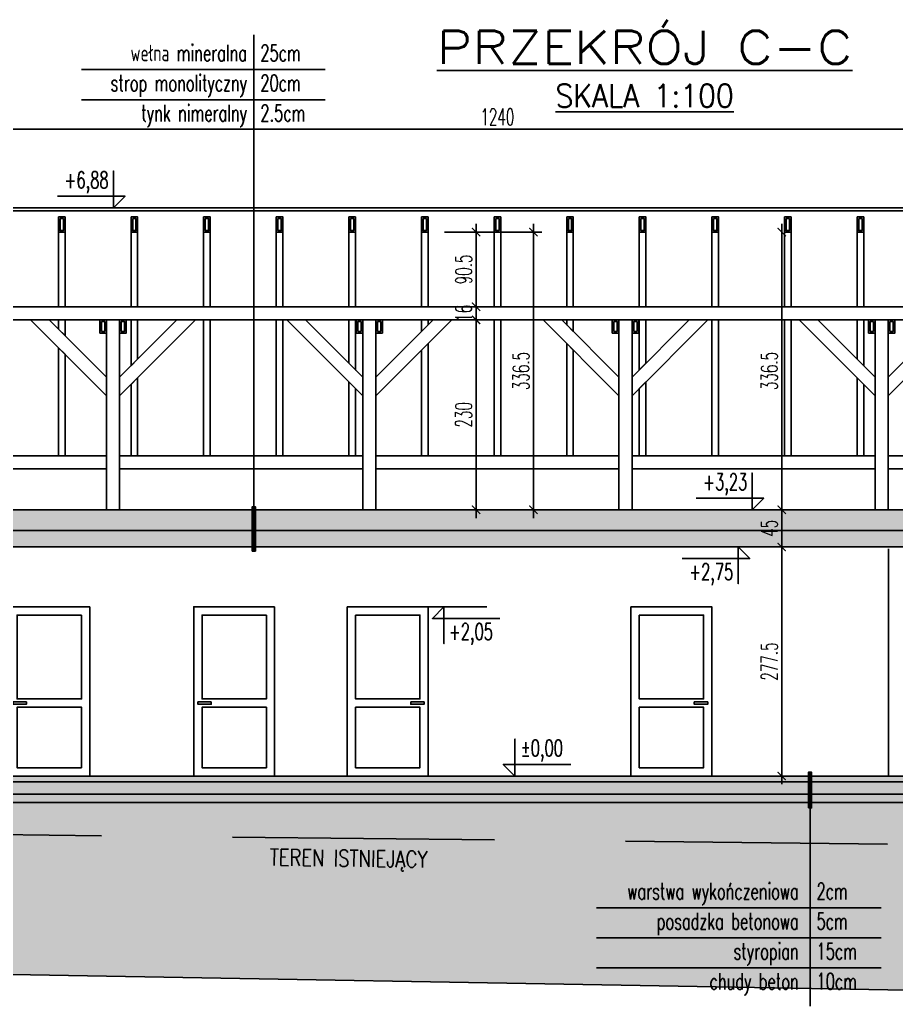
# Model space of a CAD drawing. Header units: millimetres. Extents: x -24587 to 37983, y -70862 to 338.
# Drawn here: x 9963 to 11025, y -62682 to -61484 of the extents above; entities that cross this region are included whole.
import ezdxf
from ezdxf.enums import TextEntityAlignment as Align

# ---------------------------------------------------------------- set-up
doc = ezdxf.new("R2010")
doc.units = ezdxf.units.MM
doc.header["$LTSCALE"] = 50
doc.linetypes.add('DASHED2', pattern=[9.525, 6.35, -3.175])
doc.layers.get('Defpoints').update_dxf_attribs({"color": 251})
doc.layers.add('__NIEDRUK__', color=54, linetype='Continuous', plot=False)
for name, color, linetype in [('A-DRZWI_OKNA', 13, 'Continuous'), ('A-WIEZBA', 163, 'Continuous'), ('K-HATCH', 8, 'Continuous'), ('K-HATCH243', 243, 'Continuous'), ('K-LINIA', 254, 'Continuous'), ('K-SCIANY', 2, 'Continuous'), ('K-SRUBY', 3, 'Continuous'), ('K-TEXT 2.4mm', 71, 'Continuous'), ('K-TEXT 2.8mm', 101, 'Continuous'), ('K-TEXT 2mm', 254, 'Continuous'), ('K-TEXT 4mm', 4, 'Continuous'), ('K-WYMIARY', 1, 'Continuous')]:
    doc.layers.add(name, color=color, linetype=linetype)
doc.styles.add('text 2.8mm', font='romans.shx', dxfattribs={"width": 0.65})
doc.styles.add('text 2mm', font='romans.shx', dxfattribs={"width": 0.65})
doc.styles.add('text 4mm', font='romans.shx', dxfattribs={"width": 0.8})
doc.styles.add('WYM1', font='romanszb.shx', dxfattribs={"width": 0.6})
doc.dimstyles.new('CM100', dxfattribs={"dimscale": 5, "dimtxt": 2, "dimasz": 1, "dimexe": 1, "dimexo": 2, "dimgap": 0.5, "dimtad": 1, "dimrnd": 0.5, "dimdsep": 46, "dimtxsty": 'WYM1', "dimblk": 'OBLIQUE', "dimcen": 0, "dimdle": 1, "dimclrd": 253, "dimclre": 251, "dimclrt": 30, "dimadec": 0, "dimazin": 0, "dimtfac": 1, "dimtix": 1, "dimtmove": 0, "dimatfit": 0, "dimfxl": 1, "dimtfillclr": 256, "dimtolj": 1, "dimarcsym": 0})

# ---------------------------------------------------------------- blocks, each defined once
blk = doc.blocks.new('A$C14371D8F')
for points in [[(-51, 121.7), (47, 121.7), (47, -83.3), (-51, -83.3)], [(-41, 111.7), (37, 111.7), (37, 10), (-41, 10)], [(-41, -73.3), (37, -73.3), (37, 0), (-41, 0)], [(25.8, 6.4), (42, 6.4), (42, 3.6), (25.8, 3.6)]]:
    blk.add_lwpolyline(points, close=True)
blk = doc.blocks.new('_ArchTick')
at = {"color": 0, "linetype": 'ByBlock', "const_width": 0.15}
blk.add_lwpolyline([(-0.5, -0.5), (0.5, 0.5)], dxfattribs=at)
blk = doc.blocks.new('*D201')
at = {"layer": 'Defpoints', "color": 0, "transparency": 16777216}
for p in [(10922.6, -62122.1), (10886.3, -62399.6), (10922.6, -62399.6)]:
    blk.add_point(p, dxfattribs=at)
at = {"layer": 'K-WYMIARY', "color": 253, "lineweight": -2, "transparency": 16777216}
blk.add_line((10886.3, -62112.1), (10886.3, -62409.6), dxfattribs=at)
at = {"layer": 'K-WYMIARY', "color": 251, "lineweight": -2, "transparency": 16777216}
for p, q in [((10902.6, -62122.1), (10876.3, -62122.1)), ((10902.6, -62399.6), (10876.3, -62399.6))]:
    blk.add_line(p, q, dxfattribs=at)
at = {"layer": 'K-WYMIARY', "color": 253, "lineweight": -2, "transparency": 16777216, "xscale": 10, "yscale": 10, "zscale": 10}
for p, rotation in [((10886.3, -62122.1), 89.99999999999993), ((10886.3, -62399.6), 269.9999999999999)]:
    blk.add_blockref('_ArchTick', p, dxfattribs=dict(at, rotation=rotation))
at = {"layer": 'K-WYMIARY', "color": 30, "transparency": 16777216, "insert": (10871.3, -62260.9), "char_height": 20, "attachment_point": 5, "rotation": 90, "style": 'WYM1'}
blk.add_mtext('\\A1;277.5', dxfattribs=at)
blk = doc.blocks.new('*D202')
at = {"layer": 'Defpoints', "color": 0, "transparency": 16777216}
for p in [(10886, -62077.1), (10886.3, -62077.1), (10922.6, -62122.1)]:
    blk.add_point(p, dxfattribs=at)
at = {"layer": 'K-WYMIARY', "color": 253, "lineweight": -2, "transparency": 16777216}
blk.add_line((10886.3, -62132.1), (10886.3, -62067.1), dxfattribs=at)
at = {"layer": 'K-WYMIARY', "color": 251, "lineweight": -2, "transparency": 16777216}
for p, q in [((10906, -62077.1), (10896.3, -62077.1)), ((10902.6, -62122.1), (10876.3, -62122.1))]:
    blk.add_line(p, q, dxfattribs=at)
at = {"layer": 'K-WYMIARY', "color": 253, "lineweight": -2, "transparency": 16777216, "xscale": 10, "yscale": 10, "zscale": 10}
for p, rotation in [((10886.3, -62077.1), 89.9999999999999), ((10886.3, -62122.1), 269.9999999999999)]:
    blk.add_blockref('_ArchTick', p, dxfattribs=dict(at, rotation=rotation))
at = {"layer": 'K-WYMIARY', "color": 30, "transparency": 16777216, "insert": (10871.3, -62099.6), "char_height": 20, "attachment_point": 5, "rotation": 90, "style": 'WYM1'}
blk.add_mtext('\\A1;45', dxfattribs=at)
blk = doc.blocks.new('*D203')
at = {"layer": 'Defpoints', "color": 0, "transparency": 16777216}
for p in [(10876.1, -61740.8), (10886.3, -61740.8), (10886, -62077.1)]:
    blk.add_point(p, dxfattribs=at)
at = {"layer": 'K-WYMIARY', "color": 253, "lineweight": -2, "transparency": 16777216}
blk.add_line((10886.3, -62087.1), (10886.3, -61730.8), dxfattribs=at)
at = {"layer": 'K-WYMIARY', "color": 251, "lineweight": -2, "transparency": 16777216}
for p, q in [((10896.1, -61740.8), (10896.3, -61740.8)), ((10906, -62077.1), (10896.3, -62077.1))]:
    blk.add_line(p, q, dxfattribs=at)
at = {"layer": 'K-WYMIARY', "color": 253, "lineweight": -2, "transparency": 16777216, "xscale": 10, "yscale": 10, "zscale": 10}
for p, rotation in [((10886.3, -61740.8), 89.9999999999999), ((10886.3, -62077.1), 269.9999999999999)]:
    blk.add_blockref('_ArchTick', p, dxfattribs=dict(at, rotation=rotation))
at = {"layer": 'K-WYMIARY', "color": 30, "transparency": 16777216, "insert": (10871.3, -61909), "char_height": 20, "attachment_point": 5, "rotation": 90, "style": 'WYM1'}
blk.add_mtext('\\A1;336.5', dxfattribs=at)
blk = doc.blocks.new('*D204')
at = {"layer": 'Defpoints', "color": 0, "transparency": 16777216}
for p in [(10457.7, -61740.8), (10475.2, -61831.1), (10515.9, -61831.1)]:
    blk.add_point(p, dxfattribs=at)
at = {"layer": 'K-WYMIARY', "color": 253, "lineweight": -2, "transparency": 16777216}
blk.add_line((10515.9, -61730.8), (10515.9, -61841.1), dxfattribs=at)
at = {"layer": 'K-WYMIARY', "color": 251, "lineweight": -2, "transparency": 16777216}
for p, q in [((10477.7, -61740.8), (10525.9, -61740.8)), ((10495.2, -61831.1), (10525.9, -61831.1))]:
    blk.add_line(p, q, dxfattribs=at)
at = {"layer": 'K-WYMIARY', "color": 253, "lineweight": -2, "transparency": 16777216, "xscale": 10, "yscale": 10, "zscale": 10}
for p, rotation in [((10515.9, -61740.8), 89.99999999999993), ((10515.9, -61831.1), 269.9999999999999)]:
    blk.add_blockref('_ArchTick', p, dxfattribs=dict(at, rotation=rotation))
at = {"layer": 'K-WYMIARY', "color": 30, "transparency": 16777216, "insert": (10500.9, -61786), "char_height": 20, "attachment_point": 5, "rotation": 90, "style": 'WYM1'}
blk.add_mtext('\\A1;90.5', dxfattribs=at)
blk = doc.blocks.new('*D205')
at = {"layer": 'Defpoints', "color": 0, "transparency": 16777216}
for p in [(10474.2, -61831.1), (10515.9, -61847.1), (10515.9, -61847.1)]:
    blk.add_point(p, dxfattribs=at)
at = {"layer": 'K-WYMIARY', "color": 253, "lineweight": -2, "transparency": 16777216}
for p, q in [((10515.9, -61831.1), (10515.9, -61821.1)), ((10515.9, -61831.1), (10515.9, -61847.1)), ((10515.9, -61847.1), (10515.9, -61857.1))]:
    blk.add_line(p, q, dxfattribs=at)
at = {"layer": 'K-WYMIARY', "color": 251, "lineweight": -2, "transparency": 16777216}
for p, q in [((10494.2, -61831.1), (10525.9, -61831.1)), ((10535.9, -61847.1), (10525.9, -61847.1))]:
    blk.add_line(p, q, dxfattribs=at)
at = {"layer": 'K-WYMIARY', "color": 253, "lineweight": -2, "transparency": 16777216, "xscale": 10, "yscale": 10, "zscale": 10}
for p, rotation in [((10515.9, -61831.1), 269.9999999999999), ((10515.9, -61847.1), 89.9999999999999)]:
    blk.add_blockref('_ArchTick', p, dxfattribs=dict(at, rotation=rotation))
at = {"layer": 'K-WYMIARY', "color": 30, "transparency": 16777216, "insert": (10500.9, -61839.1), "char_height": 20, "attachment_point": 5, "rotation": 90, "style": 'WYM1'}
blk.add_mtext('\\A1;16', dxfattribs=at)
blk = doc.blocks.new('*D206')
at = {"layer": 'Defpoints', "color": 0, "transparency": 16777216}
for p in [(10515.9, -61847.1), (10515.9, -62077.1), (10517, -62077.1)]:
    blk.add_point(p, dxfattribs=at)
at = {"layer": 'K-WYMIARY', "color": 253, "lineweight": -2, "transparency": 16777216}
blk.add_line((10515.9, -61837.1), (10515.9, -62087.1), dxfattribs=at)
at = {"layer": 'K-WYMIARY', "color": 251, "lineweight": -2, "transparency": 16777216}
for p, q in [((10535.9, -61847.1), (10525.9, -61847.1)), ((10497, -62077.1), (10505.9, -62077.1))]:
    blk.add_line(p, q, dxfattribs=at)
at = {"layer": 'K-WYMIARY', "color": 253, "lineweight": -2, "transparency": 16777216, "xscale": 10, "yscale": 10, "zscale": 10}
for p, rotation in [((10515.9, -61847.1), 89.99999999999993), ((10515.9, -62077.1), 269.9999999999999)]:
    blk.add_blockref('_ArchTick', p, dxfattribs=dict(at, rotation=rotation))
at = {"layer": 'K-WYMIARY', "color": 30, "transparency": 16777216, "insert": (10500.9, -61962.1), "char_height": 20, "attachment_point": 5, "rotation": 90, "style": 'WYM1'}
blk.add_mtext('\\A1;230', dxfattribs=at)
blk = doc.blocks.new('*D239')
at = {"layer": 'Defpoints', "color": 0, "transparency": 16777216}
for p in [(11161.7, -61616.2), (9921.7, -61711.4), (11161.7, -61711.4)]:
    blk.add_point(p, dxfattribs=at)
at = {"layer": 'K-WYMIARY', "color": 251, "lineweight": -2, "transparency": 16777216}
for p, q in [((9921.7, -61691.4), (9921.7, -61606.2)), ((11161.7, -61691.4), (11161.7, -61606.2))]:
    blk.add_line(p, q, dxfattribs=at)
at = {"layer": 'K-WYMIARY', "color": 253, "lineweight": -2, "transparency": 16777216}
blk.add_line((9911.7, -61616.2), (11171.7, -61616.2), dxfattribs=at)
at = {"layer": 'K-WYMIARY', "color": 253, "lineweight": -2, "transparency": 16777216, "xscale": 10, "yscale": 10, "zscale": 10}
for p, rotation in [((9921.7, -61616.2), 179.9999999999999), ((11161.7, -61616.2), 359.9999999999999)]:
    blk.add_blockref('_ArchTick', p, dxfattribs=dict(at, rotation=rotation))
at = {"layer": 'K-WYMIARY', "color": 30, "transparency": 16777216, "insert": (10541.7, -61601.2), "char_height": 20, "attachment_point": 5, "style": 'WYM1'}
blk.add_mtext('\\A1;1240', dxfattribs=at)
blk = doc.blocks.new('*D247')
at = {"layer": 'Defpoints', "color": 0, "transparency": 16777216}
for p in [(10457.7, -61740.8), (10585.4, -61740.8), (10517, -62077.1)]:
    blk.add_point(p, dxfattribs=at)
at = {"layer": 'K-WYMIARY', "color": 253, "lineweight": -2, "transparency": 16777216}
blk.add_line((10585.4, -62087.1), (10585.4, -61730.8), dxfattribs=at)
at = {"layer": 'K-WYMIARY', "color": 251, "lineweight": -2, "transparency": 16777216}
for p, q in [((10477.7, -61740.8), (10595.4, -61740.8)), ((10537, -62077.1), (10595.4, -62077.1))]:
    blk.add_line(p, q, dxfattribs=at)
at = {"layer": 'K-WYMIARY', "color": 253, "lineweight": -2, "transparency": 16777216, "xscale": 10, "yscale": 10, "zscale": 10}
for p, rotation in [((10585.4, -61740.8), 89.9999999999999), ((10585.4, -62077.1), 269.9999999999999)]:
    blk.add_blockref('_ArchTick', p, dxfattribs=dict(at, rotation=rotation))
at = {"layer": 'K-WYMIARY', "color": 30, "transparency": 16777216, "insert": (10570.4, -61909), "char_height": 20, "attachment_point": 5, "rotation": 90, "style": 'WYM1'}
blk.add_mtext('\\A1;336.5', dxfattribs=at)

msp = doc.modelspace()

# ---------------------------------------------------------------- hatches: boundary and pattern name
at = {"layer": 'K-HATCH'}
h = msp.add_hatch(dxfattribs=at)
h.set_pattern_fill('HONEY', color=256, scale=2.1)
h.paths.add_polyline_path([(9460.7, -62077.102), (11572.7, -62077.102), (11572.7, -62100.102), (10378.7, -62102.102), (9460.7, -62102.102)])
h = msp.add_hatch(dxfattribs=at)
h.set_pattern_fill('ANSI33', color=256, scale=2, angle=360, style=0)
h.set_pattern_definition([(45, (-4, -7e-12), (-8.980256, 8.980256), []), (45, (4.98, -7e-12), (-8.980256, 8.980256), [6.35, -3.175])])
h.paths.add_polyline_path([(11622.7, -62122.102), (11622.7, -62166.602), (11646.7, -62166.602), (11646.7, -62102.102), (9436.7, -62102.102), (9436.7, -62126.102), (9460.7, -62126.102), (9460.7, -62122.102), (9907.7, -62122.102), (9907.7, -62126.102), (9931.7, -62126.102), (9931.7, -62122.102)])
h = msp.add_hatch(dxfattribs=at)
h.set_pattern_fill('DASH', color=256, scale=1.5, angle=-45)
h.paths.add_polyline_path([(11568.7, -62399.602), (9934.7, -62399.602), (9934.7, -62406.602), (11568.7, -62406.602)])
h = msp.add_hatch(dxfattribs=at)
h.set_pattern_fill('HONEY', color=256, scale=2)
h.set_pattern_definition([(90, (0, 0), (-5.4992613, 9.525), [6.35, -12.7]), (210, (0, 0), (-5.49926133, -9.525), [6.35, -12.7]), (150, (0, 0), (-10.9985226, 2e-08), [-12.7, 6.35])])
h.paths.add_polyline_path([(11622.7, -62421.602), (11622.7, -62406.602), (9931.7, -62406.602), (9931.7, -62421.602)])
h = msp.add_hatch(dxfattribs=at)
h.set_pattern_fill('DASH', color=256, scale=1.5, angle=-45)
h.paths.add_polyline_path([(9931.7, -62421.602), (9931.7, -62431.602), (11622.7, -62431.602), (11622.7, -62421.602)])
at = {"layer": 'K-HATCH243'}
h = msp.add_hatch(dxfattribs=at)
h.set_pattern_fill('AR-CONC', color=256, scale=0.12, angle=90)
h.paths.add_polyline_path([(11453.556, -62666.358), (11841.517, -62682.071), (11908.506, -62589.686), (11966.843, -62492.177), (11834.786, -62490.747), (11766.7, -62450.602), (11766.7, -62484.602), (11756.7, -62484.602), (11756.7, -62458.602), (11661.7, -62458.602), (11661.7, -62548.602), (11664.7, -62548.602), (11664.7, -62588.602), (11604.7, -62588.602), (11604.7, -62548.602), (11622.7, -62548.602), (11622.7, -62431.602), (9931.7, -62431.602), (9931.7, -62548.602), (9949.7, -62548.602), (9949.7, -62588.602), (9889.7, -62588.602), (9889.7, -62548.602), (9907.7, -62548.602), (9907.7, -62467.602), (9460.7, -62467.602), (9460.7, -62548.602), (9478.7, -62548.602), (9478.7, -62588.602), (9418.7, -62588.602), (9418.7, -62548.602), (9421.7, -62548.602), (9421.7, -62459.602), (9326.7, -62459.602), (9326.7, -62485.602), (9316.7, -62485.602), (9316.7, -62452.812), (9159.601, -62462.318), (9191.252, -62562.259), (9328.794, -62629.039)])

# ---------------------------------------------------------------- linework, layer by layer
at = {"layer": '__NIEDRUK__'}
msp.add_line((15853.596, -62399.602), (7826.247, -62399.602), dxfattribs=at)
for points in [[(9326.7, -62459.602), (9421.7, -62459.602), (9421.7, -62548.602), (9418.7, -62548.602), (9418.7, -62588.602), (9478.7, -62588.602), (9478.7, -62548.602), (9460.7, -62548.602), (9460.7, -62467.602), (9907.7, -62467.602), (9907.7, -62548.602), (9889.7, -62548.602), (9889.7, -62588.602), (9949.7, -62588.602), (9949.7, -62548.602), (9931.7, -62548.602), (9931.7, -62431.602), (11622.7, -62431.602)], [(11453.556, -62666.358), (9328.794, -62629.039)]]:
    msp.add_lwpolyline(points, dxfattribs=at)
at = {"layer": 'A-WIEZBA', "elevation": 0}
for points in [[(10009.7, -61722.349), (10017.7, -61722.349), (10017.7, -61740.824), (10009.7, -61740.824)], [(10097.7, -61722.349), (10105.7, -61722.349), (10105.7, -61740.824), (10097.7, -61740.824)], [(10185.7, -61722.349), (10193.7, -61722.349), (10193.7, -61740.824), (10185.7, -61740.824)], [(10273.7, -61722.349), (10281.7, -61722.349), (10281.7, -61740.824), (10273.7, -61740.824)], [(10361.7, -61722.349), (10369.7, -61722.349), (10369.7, -61740.824), (10361.7, -61740.824)], [(10449.7, -61722.349), (10457.7, -61722.349), (10457.7, -61740.824), (10449.7, -61740.824)], [(10537.7, -61722.349), (10545.7, -61722.349), (10545.7, -61740.824), (10537.7, -61740.824)], [(10625.7, -61722.349), (10633.7, -61722.349), (10633.7, -61740.824), (10625.7, -61740.824)], [(10713.7, -61722.349), (10721.7, -61722.349), (10721.7, -61740.824), (10713.7, -61740.824)], [(10801.7, -61722.349), (10809.7, -61722.349), (10809.7, -61740.824), (10801.7, -61740.824)], [(10889.7, -61722.349), (10897.7, -61722.349), (10897.7, -61740.824), (10889.7, -61740.824)], [(10977.7, -61722.349), (10985.7, -61722.349), (10985.7, -61740.824), (10977.7, -61740.824)], [(10011.7, -61724.349), (10015.7, -61724.349), (10015.7, -61738.824), (10011.7, -61738.824)], [(10099.7, -61724.349), (10103.7, -61724.349), (10103.7, -61738.824), (10099.7, -61738.824)], [(10187.7, -61724.349), (10191.7, -61724.349), (10191.7, -61738.824), (10187.7, -61738.824)], [(10275.7, -61724.349), (10279.7, -61724.349), (10279.7, -61738.824), (10275.7, -61738.824)], [(10363.7, -61724.349), (10367.7, -61724.349), (10367.7, -61738.824), (10363.7, -61738.824)], [(10451.7, -61724.349), (10455.7, -61724.349), (10455.7, -61738.824), (10451.7, -61738.824)], [(10539.7, -61724.349), (10543.7, -61724.349), (10543.7, -61738.824), (10539.7, -61738.824)], [(10627.7, -61724.349), (10631.7, -61724.349), (10631.7, -61738.824), (10627.7, -61738.824)], [(10715.7, -61724.349), (10719.7, -61724.349), (10719.7, -61738.824), (10715.7, -61738.824)], [(10803.7, -61724.349), (10807.7, -61724.349), (10807.7, -61738.824), (10803.7, -61738.824)], [(10891.7, -61724.349), (10895.7, -61724.349), (10895.7, -61738.824), (10891.7, -61738.824)], [(10979.7, -61724.349), (10983.7, -61724.349), (10983.7, -61738.824), (10979.7, -61738.824)], [(10009.7, -61831.083), (10017.7, -61831.083), (10017.7, -61740.824), (10009.7, -61740.824)], [(10097.7, -61831.083), (10105.7, -61831.083), (10105.7, -61740.824), (10097.7, -61740.824)], [(10185.7, -61831.083), (10193.7, -61831.083), (10193.7, -61740.824), (10185.7, -61740.824)], [(10273.7, -61831.083), (10281.7, -61831.083), (10281.7, -61740.824), (10273.7, -61740.824)], [(10361.7, -61831.083), (10369.7, -61831.083), (10369.7, -61740.824), (10361.7, -61740.824)], [(10449.7, -61831.083), (10457.7, -61831.083), (10457.7, -61740.824), (10449.7, -61740.824)], [(10537.7, -61831.083), (10545.7, -61831.083), (10545.7, -61740.824), (10537.7, -61740.824)], [(10625.7, -61831.083), (10633.7, -61831.083), (10633.7, -61740.824), (10625.7, -61740.824)], [(10713.7, -61831.083), (10721.7, -61831.083), (10721.7, -61740.824), (10713.7, -61740.824)], [(10801.7, -61831.083), (10809.7, -61831.083), (10809.7, -61740.824), (10801.7, -61740.824)], [(10889.7, -61831.083), (10897.7, -61831.083), (10897.7, -61740.824), (10889.7, -61740.824)], [(10977.7, -61831.083), (10985.7, -61831.083), (10985.7, -61740.824), (10977.7, -61740.824)], [(10009.7, -61847.083), (10009.7, -61858.18), (10017.7, -61866.18), (10017.7, -61847.083)], [(10097.7, -61847.083), (10097.7, -61902.58), (10105.7, -61894.58), (10105.7, -61847.083)], [(10185.7, -62011.602), (10193.7, -62011.602), (10193.7, -61847.083), (10185.7, -61847.083)], [(10273.7, -61847.083), (10281.7, -61847.083), (10281.7, -62011.602), (10273.7, -62011.602)], [(10361.7, -61899.646), (10361.7, -61847.083), (10369.7, -61847.083), (10369.7, -61907.646)], [(10449.7, -61847.083), (10457.7, -61847.083), (10457.7, -61853.113), (10449.7, -61861.113)], [(10537.7, -62011.602), (10545.7, -62011.602), (10545.7, -61847.083), (10537.7, -61847.083)], [(10625.7, -61847.083), (10633.7, -61847.083), (10633.7, -61861.113), (10625.7, -61853.113)], [(10713.7, -61847.083), (10721.7, -61847.083), (10721.7, -61899.646), (10713.7, -61907.646)], [(10801.7, -61847.083), (10809.7, -61847.083), (10809.7, -62011.602), (10801.7, -62011.602)], [(10889.7, -62011.602), (10897.7, -62011.602), (10897.7, -61847.083), (10889.7, -61847.083)], [(10977.7, -61847.083), (10985.7, -61847.083), (10985.7, -61902.58), (10977.7, -61894.58)], [(10449.7, -61883.741), (10457.7, -61875.741), (10457.7, -62011.602), (10449.7, -62011.602)], [(10625.7, -61875.741), (10633.7, -61883.741), (10633.7, -62011.602), (10625.7, -62011.602)], [(10009.7, -62011.602), (10009.7, -61880.807), (10017.7, -61888.807), (10017.7, -62011.602)], [(10097.7, -61925.207), (10105.7, -61917.207), (10105.7, -62011.602), (10097.7, -62011.602)], [(10361.7, -61922.274), (10369.7, -61930.274), (10369.7, -62011.602), (10361.7, -62011.602)], [(10713.7, -61930.274), (10721.7, -61922.274), (10721.7, -62011.602), (10713.7, -62011.602)], [(10977.7, -61917.207), (10985.7, -61925.207), (10985.7, -62011.602), (10977.7, -62011.602)]]:
    msp.add_lwpolyline(points, close=True, dxfattribs=at)
at = {"layer": 'A-WIEZBA'}
for points in [[(9755.7, -61847.083), (11345.746, -61847.083), (11318.033, -61831.083), (9765.366, -61831.083), (9755.7, -61836.664)], [(10067.9, -61916.38), (10067.9, -61939.007), (9975.976, -61847.083), (9998.603, -61847.083)], [(10059.9, -61863.083), (10067.9, -61863.083), (10067.9, -61847.083), (10059.9, -61847.083)], [(10061.9, -61861.083), (10065.9, -61861.083), (10065.9, -61849.083), (10061.9, -61849.083)], [(10067.9, -61847.083), (10083.9, -61847.083), (10083.9, -62077.102), (10067.9, -62077.102)], [(10083.9, -61916.38), (10083.9, -61939.007), (10175.824, -61847.083), (10153.196, -61847.083)], [(10083.9, -61863.083), (10091.9, -61863.083), (10091.9, -61847.083), (10083.9, -61847.083)], [(10085.9, -61861.083), (10089.9, -61861.083), (10089.9, -61849.083), (10085.9, -61849.083)], [(10378.433, -61916.38), (10378.433, -61939.007), (10286.509, -61847.083), (10309.137, -61847.083)], [(10370.433, -61863.083), (10378.433, -61863.083), (10378.433, -61847.083), (10370.433, -61847.083)], [(10372.433, -61861.083), (10376.433, -61861.083), (10376.433, -61849.083), (10372.433, -61849.083)], [(10378.433, -61847.083), (10394.433, -61847.083), (10394.433, -62077.102), (10378.433, -62077.102)], [(10394.433, -61916.38), (10394.433, -61939.007), (10486.357, -61847.083), (10463.73, -61847.083)], [(10394.433, -61863.083), (10402.433, -61863.083), (10402.433, -61847.083), (10394.433, -61847.083)], [(10396.433, -61861.083), (10400.433, -61861.083), (10400.433, -61849.083), (10396.433, -61849.083)], [(10688.966, -61916.38), (10688.966, -61939.007), (10597.043, -61847.083), (10619.67, -61847.083)], [(10680.966, -61863.083), (10688.966, -61863.083), (10688.966, -61847.083), (10680.966, -61847.083)], [(10682.966, -61861.083), (10686.966, -61861.083), (10686.966, -61849.083), (10682.966, -61849.083)], [(10688.966, -61847.083), (10704.966, -61847.083), (10704.966, -62077.102), (10688.966, -62077.102)], [(10704.966, -61916.38), (10704.966, -61939.007), (10796.89, -61847.083), (10774.263, -61847.083)], [(10704.966, -61863.083), (10712.966, -61863.083), (10712.966, -61847.083), (10704.966, -61847.083)], [(10706.966, -61861.083), (10710.966, -61861.083), (10710.966, -61849.083), (10706.966, -61849.083)], [(10999.5, -61916.38), (10999.5, -61939.007), (10907.576, -61847.083), (10930.203, -61847.083)], [(10991.5, -61863.083), (10999.5, -61863.083), (10999.5, -61847.083), (10991.5, -61847.083)], [(10993.5, -61861.083), (10997.5, -61861.083), (10997.5, -61849.083), (10993.5, -61849.083)], [(10999.5, -61847.083), (11015.5, -61847.083), (11015.5, -62077.102), (10999.5, -62077.102)], [(11015.5, -61916.38), (11015.5, -61939.007), (11107.424, -61847.083), (11084.796, -61847.083)], [(11015.5, -61863.083), (11023.5, -61863.083), (11023.5, -61847.083), (11015.5, -61847.083)], [(11017.5, -61861.083), (11021.5, -61861.083), (11021.5, -61849.083), (11017.5, -61849.083)], [(9773.366, -62027.602), (10067.9, -62027.602), (10067.9, -62011.602), (9773.366, -62011.602)], [(10083.9, -62027.602), (10378.433, -62027.602), (10378.433, -62011.602), (10083.9, -62011.602)], [(10394.433, -62027.602), (10688.966, -62027.602), (10688.966, -62011.602), (10394.433, -62011.602)], [(10704.966, -62027.602), (10999.5, -62027.602), (10999.5, -62011.602), (10704.966, -62011.602)], [(11015.5, -62027.602), (11310.033, -62027.602), (11310.033, -62011.602), (11015.5, -62011.602)]]:
    msp.add_lwpolyline(points, close=True, dxfattribs=at)
at = {"layer": 'K-HATCH'}
for points in [[(9460.7, -62102.102), (11622.7, -62102.102), (11622.7, -62077.102), (9460.7, -62077.102)], [(9931.7, -62406.602), (11622.7, -62406.602), (11622.7, -62421.602), (9931.7, -62421.602)], [(9931.7, -62431.602), (9931.7, -62421.602), (11622.7, -62421.602), (11622.7, -62431.602)]]:
    msp.add_lwpolyline(points, close=True, dxfattribs=at)
for points in [[(11646.7, -62102.102), (9436.7, -62102.102), (9436.7, -62126.102), (9460.7, -62126.102), (9460.7, -62122.102), (9907.7, -62122.102), (9907.7, -62126.102), (9931.7, -62126.102), (9931.7, -62122.102), (11622.7, -62122.102), (11622.7, -62166.602), (11646.7, -62166.602), (11646.7, -62102.102), (11646.7, -62102.102)], [(10611.322, -62122.102), (10567.089, -62122.102)], [(11622.702, -62399.602), (9931.7, -62399.602), (9931.7, -62406.602), (11622.7, -62406.602), (11622.7, -62399.602)]]:
    msp.add_lwpolyline(points, dxfattribs=at)
at = {"layer": 'K-LINIA'}
msp.add_lwpolyline([(11015.7, -62124.602), (11015.7, -62399.602)], dxfattribs=at)
at = {"layer": 'K-SCIANY', "elevation": 0}
msp.add_lwpolyline([(11161.7, -61711.379), (9921.7, -61711.379), (9377.268, -62025.707), (9374.288, -62036.42)], dxfattribs=at)
at = {"layer": 'K-SCIANY'}
for points in [[(9460.7, -62027.602), (9460.7, -62077.102), (11622.7, -62077.102), (11622.7, -62027.602)], [(11834.786, -62490.747), (11766.7, -62450.602), (11661.7, -62450.602), (11661.7, -62423.602), (11666.7, -62423.602), (11666.7, -62399.602), (11666.7, -62399.602), (11666.7, -62399.602), (9931.7, -62399.602), (9931.7, -62122.102), (11622.7, -62122.102), (11622.7, -62169.602), (11666.7, -62169.602), (11666.7, -62051.55), (11706.68, -62051.55)]]:
    msp.add_lwpolyline(points, dxfattribs=at)
at = {"layer": 'K-SCIANY', "linetype": 'DASHED2'}
msp.add_lwpolyline([(11966.843, -62492.177), (9159.601, -62462.318)], dxfattribs=at)
at = {"layer": 'K-SRUBY', "elevation": 0}
msp.add_lwpolyline([(11703.772, -62027.809), (11161.7, -61714.843), (9921.7, -61714.843)], dxfattribs=at)
at = {"layer": 'K-TEXT 2.4mm', "elevation": 0}
msp.add_lwpolyline([(10024.345, -61711.379), (10095.542, -61711.379), (10076.421, -61711.379), (10090.475, -61697.325), (10076.421, -61697.325), (10076.421, -61711.379), (10076.421, -61666.729), (10076.421, -61697.325), (10008.66, -61697.325)], dxfattribs=at)
at = {"layer": 'K-TEXT 2.4mm'}
for points in [[(10798.393, -62077.102), (10869.589, -62077.102), (10850.469, -62077.102), (10864.523, -62063.047), (10850.469, -62063.047), (10850.469, -62077.102), (10850.469, -62032.451), (10850.469, -62063.047), (10782.708, -62063.047)], [(10781.475, -62122.102), (10852.671, -62122.102), (10833.551, -62122.102), (10847.605, -62136.156), (10833.551, -62136.156), (10833.551, -62122.102), (10833.551, -62166.752), (10833.551, -62136.156), (10765.79, -62136.156)], [(10529.019, -62194.602), (10457.823, -62194.602), (10476.943, -62194.602), (10462.889, -62208.656), (10476.943, -62208.656), (10476.943, -62194.602), (10476.943, -62239.252), (10476.943, -62208.656), (10544.704, -62208.656)], [(10614.937, -62399.602), (10543.74, -62399.602), (10562.861, -62399.602), (10548.806, -62385.547), (10562.861, -62385.547), (10562.861, -62399.602), (10562.861, -62354.951), (10562.861, -62385.547), (10630.621, -62385.547)]]:
    msp.add_lwpolyline(points, dxfattribs=at)
at = {"layer": 'K-TEXT 2mm'}
for points in [[(10246.527, -62127.077), (10246.527, -61501.926)], [(10037.693, -61543.976), (10332.888, -61543.976)], [(10037.693, -61580.37), (10332.888, -61580.37)], [(10920.613, -62678.201), (10920.613, -62394.959)], [(10661.882, -62559.307), (11006.974, -62559.307)], [(10661.882, -62595.702), (11006.974, -62595.702)], [(10661.882, -62632.096), (11006.974, -62632.096)]]:
    msp.add_lwpolyline(points, dxfattribs=at)
for points in [[(10244.527, -62127.077), (10244.527, -62073.363), (10248.527, -62073.363), (10248.527, -62127.077)], [(10245.527, -62126.077), (10245.527, -62074.363), (10247.527, -62074.363), (10247.527, -62126.077)], [(10918.613, -62438.328), (10918.613, -62394.959), (10922.613, -62394.959), (10922.613, -62438.328)], [(10919.613, -62437.328), (10919.613, -62395.959), (10921.613, -62395.959), (10921.613, -62437.328)]]:
    msp.add_lwpolyline(points, close=True, dxfattribs=at)

# ---------------------------------------------------------------- block references
at = {"layer": 'A-DRZWI_OKNA', "xscale": -1}
for p in [(9996.65, -62316.294), (10220.723, -62316.294)]:
    msp.add_blockref('A$C14371D8F', p, dxfattribs=at)
at = {"layer": 'A-DRZWI_OKNA'}
for p in [(10410.823, -62316.294), (10754.576, -62316.294)]:
    msp.add_blockref('A$C14371D8F', p, dxfattribs=at)

# ---------------------------------------------------------------- texts
at = {"layer": 'K-TEXT 2.8mm', "linetype": 'ByBlock', "lineweight": -2, "style": 'text 2.8mm', "width": 0.9}
msp.add_text('%%USKALA 1:100', height=28, dxfattribs=at).set_placement((10720.189, -61589.6), align=Align.CENTER)
at = {"layer": 'K-TEXT 2mm', "style": 'text 2mm', "width": 0.65}
for s, p in [('wełna mineralna', (10238.338, -61523.785)), ('strop monolityczny', (10238.338, -61560.18)), ('tynk nimeralny', (10238.338, -61596.574)), ('warstwa wykończeniowa', (10907.016, -62539.116)), ('posadzka betonowa', (10907.016, -62575.511)), ('styropian', (10907.016, -62611.906)), ('chudy beton', (10907.016, -62648.3))]:
    msp.add_text(s, height=20, dxfattribs=at).set_placement(p, align=Align.MIDDLE_RIGHT)
for s, p in [('25cm', (10254.419, -61523.785)), ('20cm', (10254.419, -61560.18)), ('2.5cm', (10254.419, -61596.574)), ('2cm', (10928.506, -62539.116)), ('5cm', (10928.506, -62575.511)), ('15cm', (10928.506, -62611.906)), ('10cm', (10928.506, -62648.3))]:
    msp.add_text(s, height=20, dxfattribs=at).set_placement(p, align=Align.MIDDLE_LEFT)
for s, p in [('+6,88', (10043.758, -61677.524)), ('+3,23', (10817.806, -62043.246)), ('+2,05', (10509.606, -62224.648))]:
    msp.add_text(s, height=20, rotation=360, dxfattribs=at).set_placement(p, align=Align.MIDDLE_CENTER)
for s, p in [('+2,75', (10800.888, -62152.148)), ('±0,00', (10595.523, -62365.746))]:
    msp.add_text(s, height=20, dxfattribs=at).set_placement(p, align=Align.MIDDLE_CENTER)
at = {"layer": 'K-TEXT 2mm', "lineweight": -2, "style": 'text 2mm', "width": 0.8}
msp.add_text('TEREN ISTNIEJĄCY', height=20, rotation=359.222418, dxfattribs=at).set_placement((10361.509, -62499.273), align=Align.MIDDLE_CENTER)
at = {"layer": 'K-TEXT 4mm', "style": 'text 4mm', "width": 1.2}
msp.add_text('%%UPRZEKRÓJ C-C', height=40, dxfattribs=at).set_placement((10720.189, -61536.904), align=Align.CENTER)

# ---------------------------------------------------------------- dimensions: what is measured, and where the dimension line sits
at = {"layer": 'K-WYMIARY'}
dim = msp.add_linear_dim(base=(11161.7, -61616.197), p1=(9921.7, -61711.379), p2=(11161.7, -61711.379), dimstyle='CM100', override={"dimscale": 10, "dimblk": 'ArchTick', "dimtmove": 1}, dxfattribs=at)
dim.commit()
dim.dimension.update_dxf_attribs({"geometry": '*D239', "text_midpoint": (10541.7, -61601.197)})
for base, p1, p2, override, picture, middle in [((10515.899, -61831.083), (10457.7, -61740.824), (10475.238, -61831.083), {"dimscale": 10, "dimblk": 'ArchTick'}, '*D204', (10500.899, -61785.954)), ((10585.387, -61740.824), (10517.019, -62077.102), (10457.7, -61740.824), {"dimscale": 10, "dimblk": 'ArchTick', "dimtmove": 1}, '*D247', (10570.387, -61908.963)), ((10886.326, -61740.824), (10886.019, -62077.102), (10876.137, -61740.824), {"dimscale": 10, "dimblk": 'ArchTick', "dimtmove": 1}, '*D203', (10871.326, -61908.963)), ((10515.899, -61847.083), (10474.178, -61831.083), (10515.899, -61847.083), {"dimscale": 10, "dimblk": 'ArchTick', "dimtmove": 1}, '*D205', (10500.899, -61839.083)), ((10515.899, -62077.102), (10515.899, -61847.083), (10517.019, -62077.102), {"dimscale": 10, "dimblk": 'ArchTick', "dimtmove": 1}, '*D206', (10500.899, -61962.092)), ((10886.326, -62077.102), (10922.579, -62122.102), (10886.019, -62077.102), {"dimscale": 10, "dimblk": 'ArchTick', "dimtmove": 1}, '*D202', (10871.326, -62099.602)), ((10886.326, -62399.602), (10922.579, -62122.102), (10922.579, -62399.602), {"dimscale": 10, "dimblk": 'ArchTick'}, '*D201', (10871.326, -62260.852))]:
    dim = msp.add_linear_dim(base=base, p1=p1, p2=p2, angle=90, dimstyle='CM100', override=override, dxfattribs=at)
    dim.commit()
    dim.dimension.update_dxf_attribs({"geometry": picture, "text_midpoint": middle})

doc.saveas('drawing.dxf')
